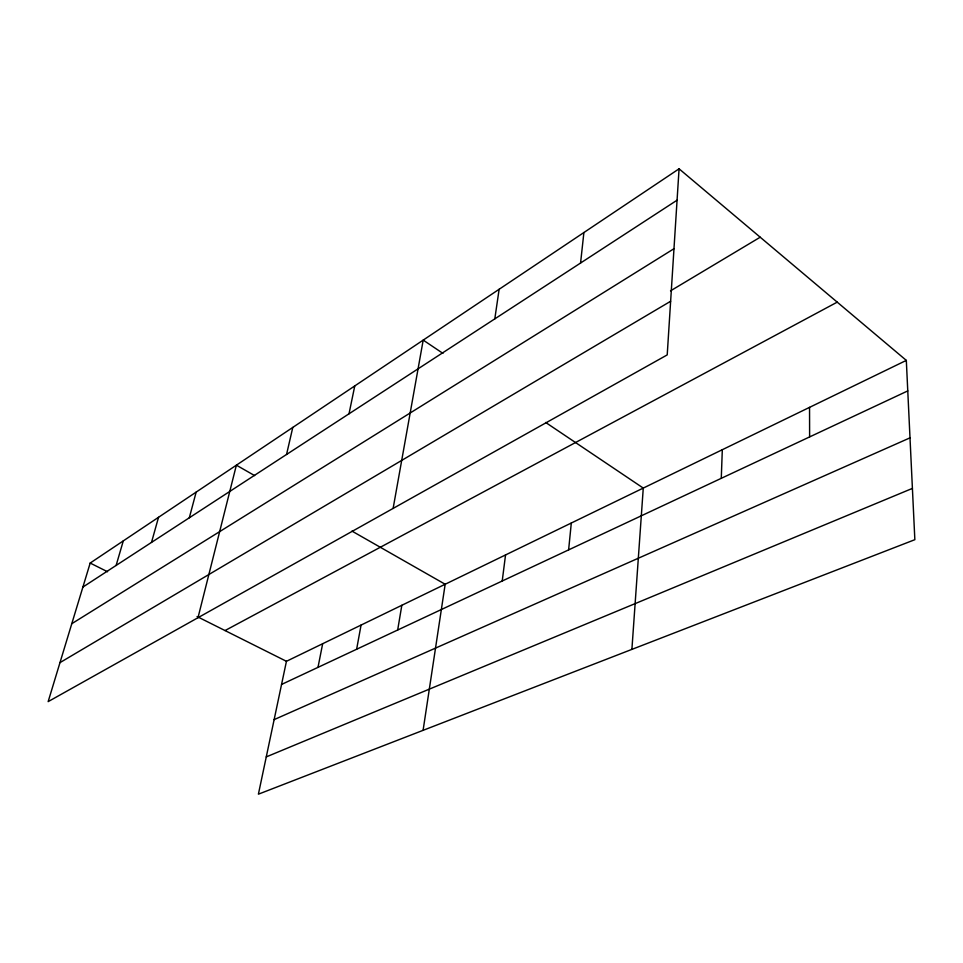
<?xml version="1.0" encoding="UTF-8"?>
<svg xmlns="http://www.w3.org/2000/svg" width="963" height="963" viewBox="0 0 963 963"><rect width="100%" height="100%" fill="white"/><g stroke="black" fill="none" stroke-linecap="round" stroke-linejoin="round"><path stroke-width="1.44" d="M721.275 478.322L722.31 449.721M679.071 168.814L667.215 354.902L48.15 701.63L90.185 563.054L679.071 168.814L906.315 360.391L914.85 539.689L258.397 794.186L286.444 661.304L906.315 360.391M631.897 649.387L643.272 488.085L545.66 422.456M568.615 549.885L571.312 523.017M580.569 263.031L583.891 232.54M502.217 581.002L505.539 554.953M494.801 318.885L499.135 289.273M423.094 730.339L445.171 584.252L351.964 531.095M397.671 630.007L401.824 605.306M393.121 508.416L423.202 340.108L442.932 353.373M356.635 649.243L361.065 625.083M317.995 667.359L322.665 643.717M349.015 413.801L354.769 385.922M286.553 454.476L292.788 427.416M197.993 617.704L236.38 465.177L254.641 475.602M189.314 517.793L196.151 492.117M151.504 542.41L158.534 517.3M116.114 565.462L123.288 540.893M82.89 587.081L677.073 200.196M71.792 623.699L673.98 248.719M670.513 290.862L760.204 237.211M59.983 662.628L670.633 301.263M225.041 630.56L837.22 302.141M281.557 684.44L907.772 390.906M274.142 719.614L909.999 437.852M266.257 756.906L912.406 488.397M90.185 563.054L107.567 571.757M197.054 616.549L286.444 661.304M809.546 407.373L809.618 436.901"/></g></svg>
